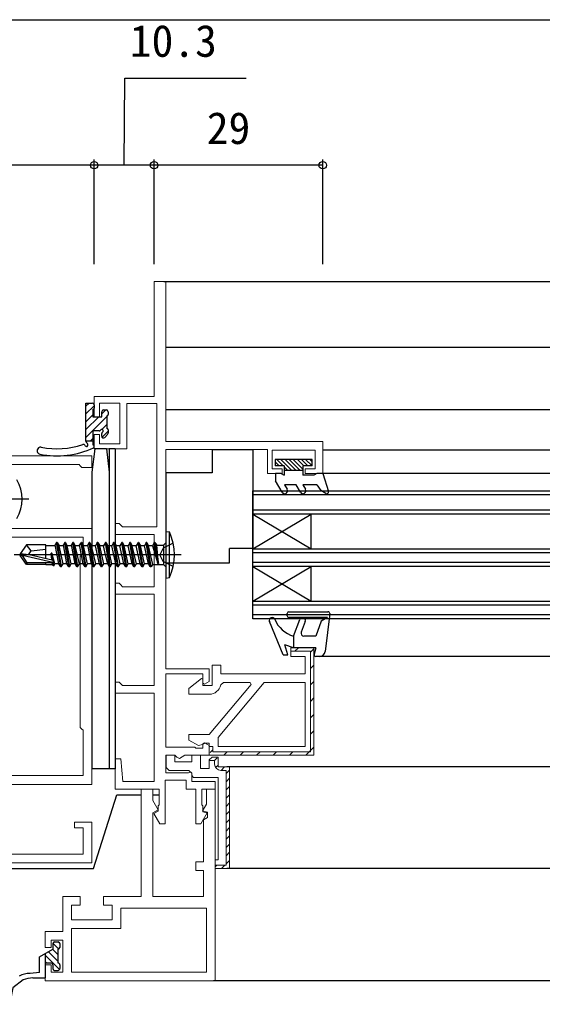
# Model space of a CAD drawing. Units: millimetres, scale not verified. Extents: x -437 to 438, y -281 to 279.
# Drawn here: x -21.6 to 68.2, y -168.9 to 2.3 of the extents above; entities that cross this region are included whole.
import ezdxf
from ezdxf.enums import TextEntityAlignment as Align

# ---------------------------------------------------------------- set-up
doc = ezdxf.new("R2010")
doc.units = ezdxf.units.MM
doc.header["$LTSCALE"] = 2
doc.layers.add('0-2_YKK_11', color=211, linetype='Continuous', lineweight=18)
for name, color, linetype in [('0-3_YKK_12', 2, 'Continuous'), ('0-4_YKK_13', 4, 'Continuous'), ('0-6_YKK_D', 6, 'Continuous')]:
    doc.layers.add(name, color=color, linetype=linetype)
doc.styles.add('ＭＳ ゴシック', font='')
doc.styles.get('ＭＳ ゴシック').set_extended_font_data('MS Gothic')

msp = doc.modelspace()

# ---------------------------------------------------------------- linework, layer by layer
at = {"layer": '0-2_YKK_11'}
for p, q in [((25.716, -106.297), (26.316, -105.697)), ((28.4, -106.442), (28.918, -105.923)), ((28.4, -109.27), (29, -108.67)), ((28.4, -112.098), (29, -111.498)), ((28.4, -114.927), (29, -114.327)), ((28.4, -117.755), (29, -117.155)), ((28.4, -120.584), (29, -119.984)), ((11.138, -123.704), (11.602, -123.239)), ((27.615, -124.197), (29, -122.812)), ((12.352, -124.643), (11.898, -125.097)), ((13.473, -124.197), (14.073, -123.597)), ((16.301, -124.197), (16.901, -123.597)), ((19.129, -124.197), (19.729, -123.597)), ((21.958, -124.197), (22.558, -123.597)), ((24.786, -124.197), (25.386, -123.597)), ((12.533, -125.876), (12.092, -126.318)), ((13.626, -126.197), (13.026, -126.797)), ((8.3, -127.997), (8, -127.697)), ((14.5, -126.738), (13.9, -127.338)), ((14.5, -128.152), (13.9, -128.752)), ((14.5, -129.566), (13.9, -130.166)), ((14.5, -130.98), (13.9, -131.58)), ((14.5, -132.395), (13.9, -132.995)), ((14.5, -133.809), (13.9, -134.409)), ((14.5, -135.223), (13.9, -135.823)), ((14.5, -136.637), (13.9, -137.237)), ((14.5, -138.051), (13.9, -138.651)), ((14.5, -139.466), (13.9, -140.066)), ((14.5, -140.88), (13.9, -141.48)), ((12.283, -143.097), (12, -143.38)), ((13.697, -143.097), (13.097, -143.697)), ((14.5, -142.294), (13.9, -142.894)), ((-17.2, -162.997), (12, -162.997))]:
    msp.add_line(p, q, dxfattribs=at)
for points in [[(-7.9, -70.597), (-4.4, -70.597), (-4.4, -63.597), (-7.9, -63.597), (-7.9, -65.997), (-8.8, -65.997), (-8.8, -62.497), (1.5, -62.497), (1.5, -42.697), (3.5, -42.697), (3.5, -70.197), (30.5, -70.197), (30.5, -75.697), (27.5, -75.697), (27.5, -74.897), (29.2, -74.897), (29.2, -71.697), (21.8, -71.697), (21.8, -74.897), (23.5, -74.897), (23.5, -75.697), (21, -75.697), (21, -71.597), (3.5, -71.597)], [(3.4, -135.997), (2.475, -135.997), (1.454, -134.228), (2.2, -133.797), (2.2, -132.897), (2.4, -132.697), (2.4, -129.997), (-5.2, -129.997), (-5.2, -124.797), (-4.2, -124.797), (-3.859, -128.697), (1.5, -128.697), (1.5, -113.497), (-5.2, -113.497), (-5.2, -111.597), (-4.5, -111.597), (-4.2, -111.897), (-3.9, -112.197), (1.5, -112.197), (1.5, -96.497), (-5.2, -96.497), (-5.2, -94.597), (-4.5, -94.597), (-4.2, -94.897), (-3.9, -95.197), (1.5, -95.197), (1.5, -86.197), (-5.2, -86.197), (-5.2, -84.297), (-4.5, -84.297), (-4.2, -84.597), (-3.9, -84.897), (2, -84.897), (2, -63.697), (-3.2, -63.697), (-3.2, -71.497), (-8.8, -71.497), (-8.8, -68.997), (-7.9, -68.997), (-7.9, -70.597)], [(3.5, -71.597), (3.5, -109.297), (11, -109.297), (11, -111.482), (10.2, -111.944), (9.9, -111.771), (9.9, -110.197), (3.5, -110.197), (3.5, -122.797), (8.5, -122.797), (8.7, -122.997), (9.9, -122.997), (9.9, -122.224), (10.2, -122.051), (11, -122.513), (11, -124.197), (6.82, -124.197), (5.85, -124.757), (5.4, -124.497), (5.1, -124.197), (3.5, -124.197), (3.5, -127.197), (7.4, -127.197), (7.64, -127.077), (8, -127.197), (8, -128.697), (12, -128.697), (12, -129.997), (9.7, -129.997), (9.7, -132.697), (9.9, -132.897), (9.9, -133.897), (10.655, -134.1), (9.56, -135.997), (8.7, -135.997), (8.7, -129.997), (7, -129.997), (7, -128.497), (3.4, -128.497), (3.4, -135.997)], [(29, -105.697), (29, -124.197), (11, -124.197), (11, -122.097), (10.266, -122.097), (9.833, -122.347), (9.154, -122.533), (7.5, -121.597), (7.5, -120.597), (11, -120.597), (18.177, -112.044), (18.016, -111.697), (13.449, -111.697), (12.96, -112.097)], [(11, -113.697), (7.5, -113.697), (7.5, -112.697), (9.656, -110.976), (9.9, -111.094), (9.9, -112.197), (11.5, -112.197), (11.5, -108.697), (13, -108.697), (13, -110.197), (27.5, -110.197), (27.5, -107.197), (25, -107.197), (25, -105.697), (29, -105.697), (29, -124.197), (11, -124.197), (11, -122.697), (11.6, -122.697), (11.6, -123.597), (28.4, -123.597), (28.4, -106.297), (25, -106.297), (25, -105.697), (29, -105.697)], [(3.6, -126.297), (3.6, -124.197), (5.1, -124.197), (5.1, -125.297), (8, -125.297), (8, -124.197), (9.5, -124.197), (9.5, -126.497), (11, -126.497), (11, -124.997), (11, -125.097), (11.9, -125.097), (11.9, -125.697)], [(13, -126.797), (13.9, -126.797), (13.9, -143.097), (12, -143.097), (12, -143.697), (14.5, -143.697), (14.5, -126.197), (12.5, -126.197), (12.5, -124.497), (11.5, -124.497), (11, -124.997)], [(7.5, -126.797), (4.1, -126.797), (3.6, -126.297)], [(13, -126.197), (14.5, -126.197), (14.5, -143.197)], [(8, -127.697), (8, -127.297), (7.5, -126.797)], [(12, -143.397), (12, -142.197), (12.5, -142.197), (12.5, -127.997), (8.3, -127.997)], [(12, -162.997), (12, -129.997), (10.5, -129.997), (10.5, -132.597), (9.845, -133.732), (10.7, -133.962), (10.7, -134.897), (10, -135.302), (10, -142.497), (8.7, -142.497), (8.7, -143.997), (10, -143.997), (10, -148.497), (1.3, -148.497), (1.3, -134.098), (2.21, -133.573), (1.3, -131.997), (1.3, -129.997), (-0.7, -129.997), (-0.7, -148.497), (-7.2, -148.497), (-7.2, -149.997), (-5.7, -149.997), (-5.7, -152.497), (-12.7, -152.497), (-12.7, -149.997), (-11.2, -149.997), (-11.2, -148.497), (-14.2, -148.497), (-14.2, -154.497), (-17.2, -154.497), (-17.2, -157.247), (-16.2, -157.247), (-16.2, -155.997), (-14.2, -155.997), (-14.2, -161.497), (-16.2, -161.497), (-16.2, -160.247), (-17.2, -160.247), (-17.2, -162.997)]]:
    msp.add_lwpolyline(points, dxfattribs=at)
at = {"layer": '0-2_YKK_11', "color": 4}
for points in [[(-34.203, -72.7), (-9.203, -72.7), (-9.203, -74.7), (-10.903, -74.7), (-11.203, -74.4), (-11.403, -74.2), (-26.203, -74.2)], [(-26.203, -141.2), (-10.703, -141.2), (-10.703, -136.7), (-12.203, -136.7), (-12.203, -135.7), (-9.203, -135.7), (-9.203, -142.7), (-34.203, -142.7)]]:
    msp.add_lwpolyline(points, dxfattribs=at)
at = {"layer": '0-2_YKK_11', "color": 1}
msp.add_lwpolyline([(-9.203, -85.2), (-9.203, -129.2), (-26.203, -129.2), (-26.203, -127.7), (-10.703, -127.7), (-10.703, -119.9), (-10.903, -119.7), (-11.203, -119.4), (-11.203, -90), (-10.903, -89.7), (-10.703, -89.5), (-10.703, -86.7), (-26.203, -86.7), (-26.203, -75.2), (-24.703, -75.2), (-24.703, -79.529), (-24.846, -79.721), (-24.846, -80.679), (-24.703, -80.871), (-24.703, -85.2)], close=True, dxfattribs=at)
at = {"layer": '0-2_YKK_11'}
for points in [[(27.5, -122.697), (12.5, -122.697), (12.5, -121.143), (20.426, -111.697), (27.5, -111.697)], [(-12.7, -161.497), (10.5, -161.497), (10.5, -150.497), (-4.2, -150.497), (-4.2, -153.997), (-12.7, -153.997)]]:
    msp.add_lwpolyline(points, close=True, dxfattribs=at)
for centre, radius, start, end in [((11, -111.697), 2, 270.00001, 348.46303), ((13, -125.697), 1.1, 180.00001, 269.99999)]:
    msp.add_arc(centre, radius, start, end, dxfattribs=at)
at = {"layer": '0-3_YKK_12'}
for p, q in [((-24.2, 2.303), (157.997, 2.303)), ((3.2, -42.697), (157.998, -42.697)), ((3.5, -53.997), (157.998, -53.997)), ((157.999, -64.773), (3.5, -64.773)), ((157.999, -71.697), (30.5, -71.697)), ((157.999, -75.697), (30.2, -75.697)), ((18.501, -81.697), (18.501, -78.697)), ((18.501, -78.697), (157.998, -78.697)), ((157.998, -79.397), (18.501, -79.397)), ((18.501, -97.697), (18.501, -81.697)), ((18.501, -81.997), (157.998, -81.997)), ((18.501, -88.697), (28.501, -82.697)), ((18.501, -82.697), (28.501, -88.697)), ((157.998, -82.697), (18.501, -82.697)), ((28.501, -88.697), (28.501, -82.697)), ((18.501, -88.697), (157.998, -88.697)), ((157.998, -89.397), (18.501, -89.397)), ((18.501, -90.997), (157.998, -90.997)), ((18.501, -97.697), (28.501, -91.697)), ((18.501, -91.697), (28.501, -97.697)), ((157.998, -91.697), (18.501, -91.697)), ((28.501, -97.697), (28.501, -91.697)), ((157.998, -98.397), (18.501, -98.397)), ((18.501, -99.997), (157.998, -99.997)), ((157.998, -100.697), (18.501, -100.697)), ((157.999, -107.197), (29.3, -107.197)), ((158, -126.197), (13.991, -126.197)), ((158, -143.697), (14, -143.697)), ((158, -162.997), (11.7, -162.997))]:
    msp.add_line(p, q, dxfattribs=at)
msp.add_lwpolyline([(18.501, -100.697), (18.501, -97.697), (157.998, -97.697)], dxfattribs=at)
at = {"layer": '0-4_YKK_13'}
for p, q in [((-9.66, -63.597), (-10.203, -64.14)), ((-8.803, -64.088), (-10.203, -65.488)), ((-8.803, -63.897), (-8.803, -64.497)), ((-6.819, -64.797), (-7.503, -65.482)), ((-7.203, -64.797), (-6.703, -64.797)), ((-9.003, -65.635), (-10.203, -66.835)), ((-6.603, -65.929), (-10.203, -69.529)), ((-8.019, -65.997), (-10.203, -68.182)), ((-6.603, -65.797), (-6.603, -67.997)), ((-6.403, -65.097), (-6.403, -65.597)), ((-6.603, -67.276), (-7.476, -68.148)), ((-6.403, -68.423), (-7.449, -69.469)), ((-6.403, -68.197), (-6.403, -68.797)), ((-10.203, -70.097), (-9.003, -70.097)), ((-9.003, -69.676), (-9.425, -70.097)), ((-7.503, -69.297), (-7.503, -68.858)), ((-6.491, -69.009), (-6.991, -69.509)), ((-6.703, -71.5), (-6.203, -75.5)), ((-5.203, -71.5), (-6.203, -71.5)), ((-6.203, -71.5), (-6.203, -126.5)), ((-5.203, -71.5), (-5.203, -126.5)), ((11.5, -71.597), (11.5, -75.598)), ((22.296, -73.297), (22.296, -74.397)), ((28.696, -73.297), (22.296, -73.297)), ((22.611, -73.297), (23.711, -74.397)), ((23.318, -73.297), (25.218, -75.197)), ((24.025, -73.297), (25.925, -75.197)), ((24.732, -73.297), (26.632, -75.197)), ((25.439, -73.297), (27.096, -74.955)), ((26.146, -73.297), (27.246, -74.397)), ((26.853, -73.297), (27.953, -74.397)), ((27.56, -73.297), (28.66, -74.397)), ((28.268, -73.297), (28.696, -73.726)), ((28.696, -74.397), (28.696, -73.297)), ((22.296, -73.69), (23.004, -74.397)), ((23.896, -74.397), (22.296, -74.397)), ((23.896, -74.397), (23.896, -75.997)), ((23.896, -74.583), (24.511, -75.197)), ((27.096, -75.197), (23.896, -75.197)), ((28.696, -74.397), (27.096, -74.397)), ((27.096, -74.397), (27.096, -75.997)), ((-9.203, -75.5), (-9.203, -126.5)), ((-6.203, -75.5), (-6.203, -126.5)), ((23.377, -75.697), (22.396, -75.697)), ((22.396, -75.697), (22.396, -76.997)), ((23.522, -78.947), (22.396, -76.997)), ((23.377, -75.697), (23.896, -75.997)), ((28.977, -75.997), (27.096, -75.997)), ((29.496, -75.697), (28.977, -75.997)), ((30.496, -75.697), (29.496, -75.697)), ((30.496, -75.697), (31.482, -78.807)), ((23.955, -77.697), (24.388, -78.447)), ((25.942, -77.697), (23.955, -77.697)), ((26.663, -78.947), (25.942, -77.697)), ((27.096, -77.697), (27.529, -78.447)), ((29.496, -77.697), (27.096, -77.697)), ((29.496, -77.697), (30.196, -78.666)), ((31.046, -79.157), (30.196, -78.666)), ((-20.004, -80.124), (-38.314, -80.124)), ((3.497, -85.7), (3.497, -93.7)), ((3.497, -85.7), (4.15, -85.778)), ((4.15, -93.622), (4.15, -85.778)), ((-20.458, -88), (-21.503, -89.55)), ((-17.103, -88), (-20.458, -88)), ((-19.603, -89), (-20.458, -88)), ((-20.104, -89.7), (-19.603, -89)), ((-19.603, -89), (-17.103, -88.75)), ((-17.103, -90.358), (-17.103, -88)), ((-15.47, -88.15), (-17.103, -88.15)), ((-14.871, -91.25), (-15.496, -88.02)), ((-14.553, -91.8), (-15.253, -87.6)), ((-15.153, -87.6), (-14.453, -91.8)), ((-15.153, -87.6), (-14.836, -88.15)), ((-14.136, -91.25), (-14.836, -88.15)), ((-14.07, -88.15), (-14.836, -88.15)), ((-13.471, -91.25), (-14.096, -88.02)), ((-13.153, -91.8), (-13.853, -87.6)), ((-13.753, -87.6), (-13.053, -91.8)), ((-13.753, -87.6), (-13.436, -88.15)), ((-12.736, -91.25), (-13.436, -88.15)), ((-12.67, -88.15), (-13.436, -88.15)), ((-12.071, -91.25), (-12.696, -88.02)), ((-11.753, -91.8), (-12.453, -87.6)), ((-12.353, -87.6), (-11.653, -91.8)), ((-12.353, -87.6), (-12.036, -88.15)), ((-11.336, -91.25), (-12.036, -88.15)), ((-11.27, -88.15), (-12.036, -88.15)), ((-10.671, -91.25), (-11.296, -88.02)), ((-10.353, -91.8), (-11.053, -87.6)), ((-10.953, -87.6), (-10.253, -91.8)), ((-10.953, -87.6), (-10.636, -88.15)), ((-9.936, -91.25), (-10.636, -88.15)), ((-9.87, -88.15), (-10.636, -88.15)), ((-9.653, -87.6), (-9.896, -88.02)), ((-9.271, -91.25), (-9.896, -88.02)), ((-8.953, -91.8), (-9.653, -87.6)), ((-9.553, -87.6), (-9.653, -87.6)), ((-9.553, -87.6), (-8.853, -91.8)), ((-9.553, -87.6), (-9.236, -88.15)), ((-8.571, -88.15), (-9.236, -88.15)), ((-8.536, -91.25), (-9.236, -88.15)), ((-8.253, -87.6), (-8.571, -88.15)), ((-8.221, -89.7), (-8.571, -88.15)), ((-7.553, -91.8), (-8.253, -87.6)), ((-8.153, -87.6), (-8.253, -87.6)), ((-8.153, -87.6), (-7.453, -91.8)), ((-8.153, -87.6), (-7.836, -88.15)), ((-7.136, -91.25), (-7.836, -88.15)), ((-7.171, -88.15), (-7.836, -88.15)), ((-6.821, -89.7), (-7.171, -88.15)), ((-6.753, -87.6), (-6.853, -87.6)), ((-6.753, -87.6), (-6.053, -91.8)), ((-6.753, -87.6), (-6.436, -88.15)), ((-5.771, -88.15), (-6.436, -88.15)), ((-5.736, -91.25), (-6.436, -88.15)), ((-5.453, -87.6), (-5.771, -88.15)), ((-5.421, -89.7), (-5.771, -88.15)), ((-4.753, -91.8), (-5.453, -87.6)), ((-5.353, -87.6), (-5.453, -87.6)), ((-5.353, -87.6), (-4.653, -91.8)), ((-5.353, -87.6), (-5.036, -88.15)), ((-4.371, -88.15), (-5.036, -88.15)), ((-4.336, -91.25), (-5.036, -88.15)), ((-4.021, -89.7), (-4.371, -88.15)), ((-3.953, -87.6), (-4.053, -87.6)), ((-3.953, -87.6), (-3.636, -88.15)), ((-3.953, -87.6), (-3.253, -91.8)), ((-2.936, -91.25), (-3.636, -88.15)), ((-2.971, -88.15), (-3.636, -88.15)), ((-2.653, -87.6), (-2.971, -88.15)), ((-2.621, -89.7), (-2.971, -88.15)), ((-2.553, -87.6), (-2.653, -87.6)), ((-1.953, -91.8), (-2.653, -87.6)), ((-2.553, -87.6), (-2.236, -88.15)), ((-2.553, -87.6), (-1.853, -91.8)), ((-1.536, -91.25), (-2.236, -88.15)), ((-1.571, -88.15), (-2.236, -88.15)), ((-1.253, -87.6), (-1.571, -88.15)), ((-1.221, -89.7), (-1.571, -88.15)), ((-1.153, -87.6), (-1.253, -87.6)), ((-0.553, -91.8), (-1.253, -87.6)), ((-1.153, -87.6), (-0.836, -88.15)), ((-1.153, -87.6), (-0.453, -91.8)), ((-0.136, -91.25), (-0.836, -88.15)), ((-0.171, -88.15), (-0.836, -88.15)), ((-0.136, -91.25), (-0.836, -88.15)), ((0.529, -91.25), (-0.171, -88.15)), ((0.247, -87.6), (0.147, -87.6)), ((0.247, -87.6), (0.947, -91.8)), ((0.247, -87.6), (0.564, -88.15)), ((1.293, -91.375), (0.564, -88.15)), ((1.229, -88.15), (0.564, -88.15)), ((1.547, -87.6), (1.229, -88.15)), ((1.229, -88.15), (2.147, -91.2)), ((1.647, -87.6), (1.547, -87.6)), ((1.647, -87.6), (1.547, -87.6)), ((2.147, -91.2), (1.547, -87.6)), ((1.647, -87.6), (2.247, -91.2)), ((2.247, -91.2), (1.953, -88.025)), ((14.5, -91.098), (14.5, -88.598)), ((6.152, -89.7), (-22.54, -89.7)), ((-21.503, -89.55), (-21.503, -89.85)), ((-19.997, -89.7), (-21.503, -89.55)), ((-19.997, -89.7), (-21.503, -89.7)), ((-20.458, -91.4), (-21.503, -89.85)), ((-21.141, -89.85), (-21.503, -89.85)), ((-15.893, -91.043), (-21.141, -89.85)), ((-20.298, -91.1), (-21.141, -89.85)), ((-15.996, -90.61), (-19.997, -89.7)), ((-16.003, -90.608), (-16.204, -89.4)), ((-16.06, -90.595), (-16.204, -89.4)), ((-16.104, -89.4), (-16.204, -89.4)), ((-16.104, -89.4), (-15.894, -90.659)), ((-7.871, -91.25), (-8.221, -89.7)), ((-5.071, -91.25), (-5.421, -89.7)), ((-3.671, -91.25), (-4.021, -89.7)), ((-2.271, -91.25), (-2.621, -89.7)), ((-0.871, -91.25), (-1.221, -89.7)), ((3.094, -90.845), (2.485, -89.7)), ((-20.458, -91.4), (-20.298, -91.1)), ((-17.103, -91.4), (-20.458, -91.4)), ((-16.051, -91.1), (-20.298, -91.1)), ((-17.103, -91.4), (-17.103, -91.1)), ((-17.103, -91.38), (-15.965, -91.38)), ((-15.841, -90.983), (-15.738, -91.6)), ((-14.871, -91.25), (-15.536, -91.25)), ((-14.553, -91.8), (-14.871, -91.25)), ((-14.453, -91.8), (-14.553, -91.8)), ((-14.453, -91.8), (-14.136, -91.25)), ((-13.471, -91.25), (-14.136, -91.25)), ((-13.153, -91.8), (-13.471, -91.25)), ((-13.053, -91.8), (-13.153, -91.8)), ((-13.053, -91.8), (-12.736, -91.25)), ((-12.071, -91.25), (-12.736, -91.25)), ((-11.753, -91.8), (-12.071, -91.25)), ((-11.653, -91.8), (-11.753, -91.8)), ((-11.653, -91.8), (-11.336, -91.25)), ((-10.671, -91.25), (-11.336, -91.25)), ((-10.353, -91.8), (-10.671, -91.25)), ((-10.253, -91.8), (-10.353, -91.8)), ((-10.253, -91.8), (-9.936, -91.25)), ((-9.271, -91.25), (-9.936, -91.25)), ((-8.953, -91.8), (-9.271, -91.25)), ((-8.853, -91.8), (-8.953, -91.8)), ((-8.853, -91.8), (-8.536, -91.25)), ((-7.453, -91.8), (-7.553, -91.8)), ((-7.453, -91.8), (-7.136, -91.25)), ((-6.471, -91.25), (-7.136, -91.25)), ((-6.053, -91.8), (-6.153, -91.8)), ((-6.053, -91.8), (-5.736, -91.25)), ((-5.071, -91.25), (-5.736, -91.25)), ((-4.753, -91.8), (-5.071, -91.25)), ((-4.653, -91.8), (-4.753, -91.8)), ((-4.653, -91.8), (-4.336, -91.25)), ((-3.671, -91.25), (-4.336, -91.25)), ((-3.353, -91.8), (-3.671, -91.25)), ((-3.253, -91.8), (-3.353, -91.8)), ((-3.253, -91.8), (-2.936, -91.25)), ((-1.853, -91.8), (-1.953, -91.8)), ((-1.853, -91.8), (-1.536, -91.25)), ((-0.871, -91.25), (-1.536, -91.25)), ((-0.553, -91.8), (-0.871, -91.25)), ((-0.453, -91.8), (-0.553, -91.8)), ((-0.453, -91.8), (-0.136, -91.25)), ((0.529, -91.25), (-0.136, -91.25)), ((0.847, -91.8), (0.529, -91.25)), ((0.947, -91.8), (0.847, -91.8)), ((1.293, -91.375), (0.947, -91.8)), ((1.293, -91.375), (3.097, -91.375)), ((2.247, -91.2), (2.147, -91.2)), ((4.808, -91.7), (3.094, -90.845)), ((3.497, -91.775), (3.097, -91.375)), ((3.497, -93.7), (4.15, -93.622)), ((24.4, -100.197), (24.4, -99.797)), ((24.7, -99.497), (31.4, -99.497)), ((31.315, -100.497), (24.7, -100.497)), ((25.5, -103.697), (26.545, -100.826)), ((31.315, -100.497), (30.239, -101.119)), ((31.698, -99.834), (30.907, -106.318)), ((23.7, -106.897), (21.338, -101.189)), ((27.485, -101.168), (26.808, -103.026)), ((30.239, -101.119), (29.3, -103.697)), ((25.5, -103.697), (25.5, -105.697)), ((29.3, -103.697), (27.278, -103.697)), ((24.5, -106.897), (24, -105.197)), ((25.5, -105.697), (24, -105.197)), ((29.3, -105.697), (25.5, -105.697)), ((29.3, -105.697), (29.01, -106.822)), ((23.7, -106.897), (24.5, -106.897)), ((29.915, -107.197), (29.3, -107.197)), ((-6.203, -126.5), (-9.203, -126.5)), ((-5.203, -126.5), (-6.203, -126.5)), ((1.3, -130.997), (2.401, -130.997)), ((-15.9, -156.597), (-15.9, -157.547)), ((-14.875, -157.52), (-15.887, -156.509)), ((-15.6, -156.297), (-15, -156.297)), ((-14.701, -156.572), (-14.974, -156.298)), ((-14.7, -156.597), (-14.7, -157.247)), ((-18.2, -158.875), (-15.9, -157.547)), ((-18.2, -161.569), (-18.2, -158.875)), ((-17.2, -158.298), (-17.2, -162.497)), ((-14.732, -161.031), (-17.2, -158.563)), ((-15, -159.64), (-16.656, -157.984)), ((-15, -158.518), (-15.945, -157.573)), ((-15, -159.947), (-15, -157.547)), ((-16.938, -159.947), (-17.2, -159.686)), ((-16.2, -159.947), (-17.2, -159.947)), ((-15.9, -160.247), (-15.9, -160.897)), ((-14.7, -160.247), (-14.7, -160.897)), ((-18.2, -161.569), (-19.814, -161.742)), ((-19.339, -162.497), (-17.2, -162.497)), ((-15.708, -161.177), (-15.88, -161.006)), ((-15.6, -161.197), (-15, -161.197))]:
    msp.add_line(p, q, dxfattribs=at)
for points in [[(-10.203, -70.162), (-10.203, -63.597), (-9.103, -63.597)], [(-9.003, -64.697), (-9.003, -65.997), (-7.503, -65.997), (-7.503, -65.097)], [(-7.964, -68.397), (-9.003, -68.397), (-9.003, -70.814)], [(-6.703, -71.5), (-8.703, -71.5), (-9.203, -75.5)], [(11.5, -71.597), (18.5, -71.597), (18.5, -88.598), (14.5, -88.598)], [(11.5, -75.598), (3.5, -75.598), (3.5, -91.098), (14.5, -91.098)], [(-15.153, -87.6), (-15.253, -87.6), (-15.496, -88.02)], [(-13.753, -87.6), (-13.853, -87.6), (-14.096, -88.02)], [(-12.353, -87.6), (-12.453, -87.6), (-12.696, -88.02)], [(-10.953, -87.6), (-11.053, -87.6), (-11.296, -88.02)], [(-6.153, -91.8), (-6.853, -87.6), (-7.171, -88.15)], [(-3.353, -91.8), (-4.053, -87.6), (-4.371, -88.15)], [(0.847, -91.8), (0.147, -87.6), (-0.171, -88.15)], [(1.647, -87.6), (1.953, -88.025), (3.097, -88.025)], [(4.808, -87.7), (3.094, -88.555), (2.485, -89.7)], [(3.497, -87.625), (3.097, -88.025), (3.097, -91.375)], [(-15.738, -91.6), (-15.536, -91.25), (-16.104, -89.4)], [(-6.153, -91.8), (-6.471, -91.25), (-6.821, -89.7)], [(-15.838, -91.6), (-15.965, -91.38), (-15.999, -91.1)], [(-15.738, -91.6), (-15.838, -91.6), (-15.927, -91.066)], [(-7.553, -91.8), (-7.871, -91.25), (-8.536, -91.25)], [(-1.953, -91.8), (-2.271, -91.25), (-2.936, -91.25)], [(-24.2, -143.697), (-8.894, -143.697), (-4.894, -130.997), (-0.7, -130.997)], [(-21.029, -162.797), (-22.801, -164.171), (-23.7, -168.888)]]:
    msp.add_lwpolyline(points, dxfattribs=at)
for centre, radius, start, end in [((-9.103, -63.897), 0.3, 0, 90), ((-9.003, -64.497), 0.2, 270, 0), ((-7.203, -65.097), 0.3, 90, 180), ((-6.703, -65.097), 0.3, 0, 90), ((-6.603, -65.597), 0.2, 270, 0), ((-7.964, -68.097), 0.3, 270, 326.94427), ((-7.503, -68.397), 0.25, 303.05573, 146.94427), ((-6.603, -68.197), 0.2, 0, 90), ((-9.903, -70.162), 0.3, 180, 239.43918), ((-7.203, -68.858), 0.3, 123.05573, 180), ((-7.203, -69.297), 0.3, 180, 315), ((-6.703, -68.797), 0.3, 315, 0), ((-18.014, -71.793), 0.6, 78.69427, 258.56358), ((-15.159, -57.679), 15, 258.56358, 294.71651), ((-15.191, -57.672), 13.8, 258.69427, 288.69203), ((-10.672, -71.029), 0.3, 30.54856, 108.69203), ((-10.069, -70.673), 0.4, 210.54856, 280.55812), ((-10.259, -70.765), 0.4, 311.12994, 59.43918), ((-9.103, -71.097), 0.3, 316.16697, 70.52878), ((-27.704, -80.124), 6.5, 329.36409, 30.63591), ((23.955, -78.697), 0.5, 209.99999, 29.99999), ((27.096, -78.697), 0.5, 209.99999, 29.99999), ((31.196, -78.897), 0.3, 239.99576, 17.58989), ((-4.503, -89.7), 9.5, 335.61796, 24.38204), ((-16.051, -90.852), 0.248, 270, 77.19096), ((21.8, -100.997), 0.5, 22.50826, 202.47718), ((26.881, -98.892), 5, 202.50826, 253.96605), ((24.7, -99.797), 0.3, 90, 180), ((24.7, -100.197), 0.3, 180, 270), ((27.015, -100.997), 0.5, 340, 160), ((31.4, -99.797), 0.3, 353.0487, 90), ((27.278, -103.197), 0.5, 160, 270), ((29.3, -106.897), 0.3, 165.52249, 270), ((29.915, -106.197), 1, 270, 353.0487), ((-15.6, -156.597), 0.3, 90.00027, 180), ((-15, -156.597), 0.3, 0, 90.00027), ((-15, -157.247), 0.3, 270.00027, 0), ((-16.2, -160.247), 0.3, 0, 90), ((-15.6, -160.897), 0.3, 180, 269.99995), ((-15, -160.247), 0.3, 0, 90.00027), ((-15, -160.897), 0.3, 269.99995, 0), ((-20.011, -164.915), 3.178, 86.44572, 121.90907), ((-18.798, -170.453), 7.974, 93.88558, 106.24422)]:
    msp.add_arc(centre, radius, start, end, dxfattribs=at)
at = {"layer": '0-6_YKK_D'}
for p, q in [((-8.8, -39.697), (-8.8, -21.697)), ((-8.8, -39.697), (-8.8, -21.697)), ((1.5, -39.697), (1.5, -21.697)), ((1.5, -39.697), (1.5, -21.697)), ((30.5, -39.697), (30.5, -21.697)), ((1.5, -22.697), (-8.8, -22.697)), ((30.5, -22.697), (1.5, -22.697))]:
    msp.add_line(p, q, dxfattribs=at)
for points in [[(-3.65, -22.697), (-3.515, -7.697), (17.36, -7.697)], [(-8.8, -22.697), (-24.2, -22.697), (-56.276, -22.697)]]:
    msp.add_lwpolyline(points, dxfattribs=at)
for centre in [(-8.8, -22.697), (-8.8, -22.697), (1.5, -22.697), (1.5, -22.697), (30.5, -22.697)]:
    msp.add_circle(centre, 0.637, dxfattribs=at)

# ---------------------------------------------------------------- texts
at = {"layer": '0-6_YKK_D', "style": 'ＭＳ ゴシック'}
for s, p in [('10.3', (-2.666, -5.697)), ('29', (10.567, -20.697))]:
    msp.add_text(s, height=5.499, dxfattribs=at).set_placement(p, align=Align.BOTTOM_LEFT)

doc.saveas('drawing.dxf')
